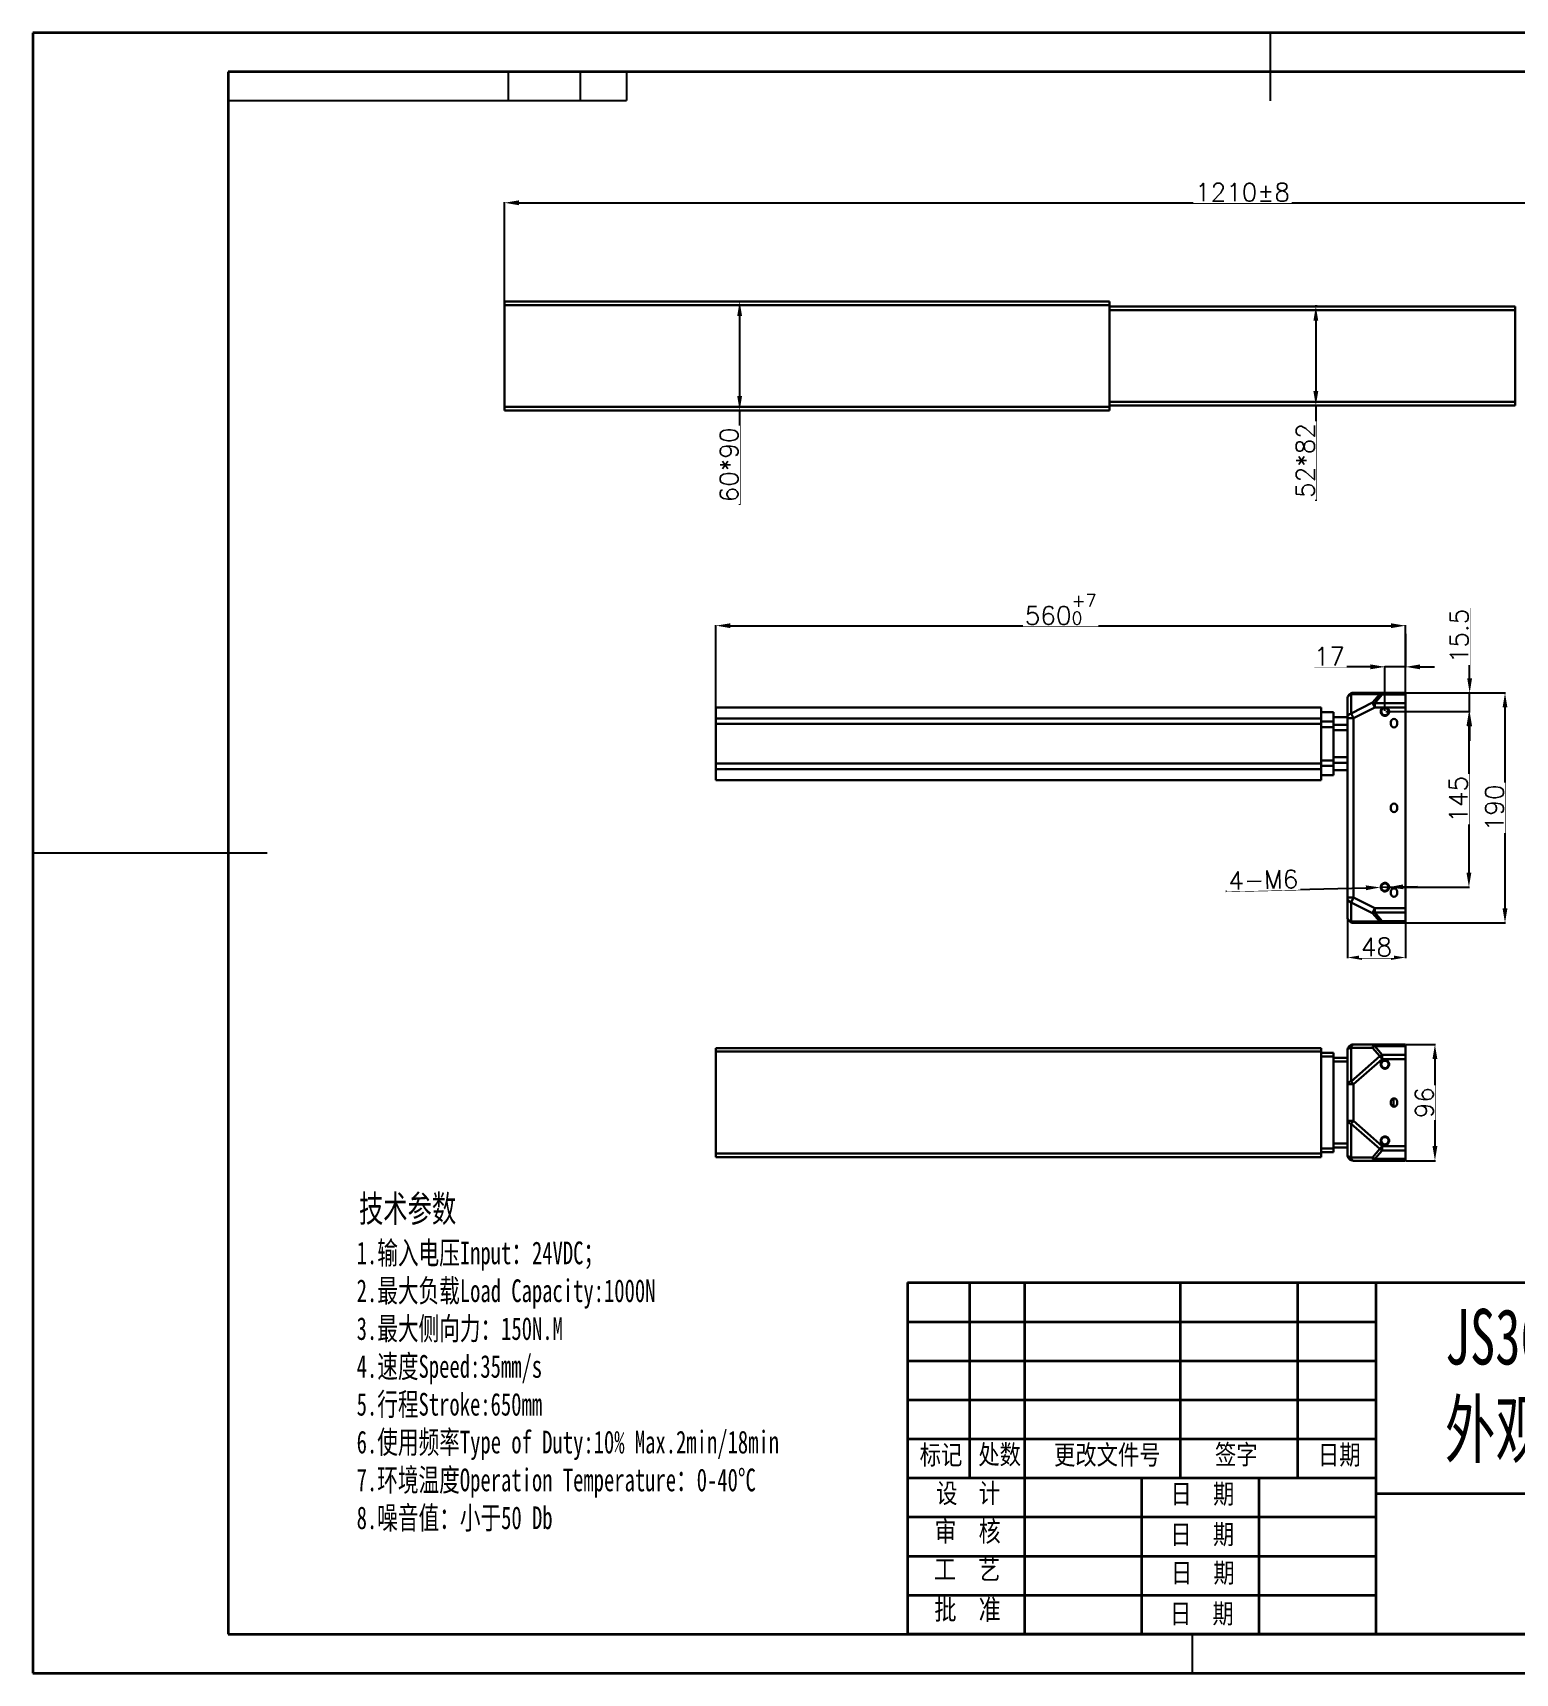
# Model space of a CAD drawing. Header units: millimetres. Extents: x 20580 to 29102, y 1988 to 5937.
# Drawn here: x 20580 to 21805, y 1988 to 3342 of the extents above; entities that cross this region are included whole.
import ezdxf

# ---------------------------------------------------------------- set-up
doc = ezdxf.new("R2010")
doc.units = ezdxf.units.MM
doc.linetypes.add('CENTER', pattern=[10.16, 6.35, -1.27, 1.27, -1.27])
doc.layers.add('1', color=1, linetype='CENTER')
for name, color, linetype, lineweight in [('CAXA0', 7, 'Continuous', 70), ('CAXA3', 7, 'Continuous', 18), ('CAXA4', 3, 'Continuous', 25), ('輪廓線', 7, 'Continuous', 20)]:
    doc.layers.add(name, color=color, linetype=linetype, lineweight=lineweight)
doc.styles.get("Standard").update_dxf_attribs({"font": 'romans.shx'})
doc.styles.add('UserTxtStyle1', font='', dxfattribs={"width": 0.8})
doc.styles.add('标准', font='', dxfattribs={"width": 0.667})
doc.styles.get('UserTxtStyle1').set_extended_font_data('SimSun')
doc.styles.get('标准').set_extended_font_data('FangSong_GB2312')
doc.dimstyles.new('ISO-25', dxfattribs={"dimtxt": 6, "dimasz": 6, "dimexe": 0.5, "dimexo": 0.625, "dimgap": 1.2, "dimtad": 1, "dimdsep": 46, "dimtxsty": 'Standard', "dimcen": 2.5, "dimclrd": 3, "dimclre": 3, "dimclrt": 3, "dimadec": 0, "dimazin": 0, "dimtfac": 1, "dimtmove": 0, "dimatfit": 3, "dimfxl": 1.25, "dimarcsym": 0})

# ---------------------------------------------------------------- blocks, each defined once
blk = doc.blocks.new('*D139')
at = {"layer": 'Defpoints', "color": 0}
for p in [(21696.9, 2781.9), (21696.9, 2636.8), (21766.3, 2636.8)]:
    blk.add_point(p, dxfattribs=at)
at = {"layer": '輪廓線', "color": 3, "lineweight": -2}
for p, q in [((21697.6, 2781.9), (21766.8, 2781.9)), ((21766.3, 2769.9), (21766.3, 2648.8)), ((21697.5, 2636.8), (21766.8, 2636.8))]:
    blk.add_line(p, q, dxfattribs=at)
at = {"layer": '輪廓線', "color": 3}
for points in [[(21764.3, 2769.9), (21768.3, 2769.9), (21766.3, 2781.9)], [(21764.3, 2648.8), (21768.3, 2648.8), (21766.3, 2636.8)]]:
    blk.add_solid(points, dxfattribs=at)
at = {"layer": '輪廓線', "color": 3, "insert": (21757.6, 2709.4), "char_height": 15, "attachment_point": 5, "rotation": 90, "bg_fill": 3, "box_fill_scale": 1.1, "bg_fill_color": 256, "bg_fill_true_color": 13158600, "bg_fill_transparency": 532}
blk.add_mtext('145', dxfattribs=at)
blk = doc.blocks.new('*D140')
at = {"layer": 'Defpoints', "color": 0}
for p in [(21713.9, 2797.3), (21713.9, 2607.3), (21796.1, 2607.3)]:
    blk.add_point(p, dxfattribs=at)
at = {"layer": '輪廓線', "color": 3, "lineweight": -2}
for p, q in [((21714.5, 2797.3), (21796.6, 2797.3)), ((21796.1, 2785.3), (21796.1, 2619.3)), ((21714.5, 2607.3), (21796.6, 2607.3))]:
    blk.add_line(p, q, dxfattribs=at)
at = {"layer": '輪廓線', "color": 3}
for points in [[(21794.1, 2785.3), (21798.1, 2785.3), (21796.1, 2797.3)], [(21794.1, 2619.3), (21798.1, 2619.3), (21796.1, 2607.3)]]:
    blk.add_solid(points, dxfattribs=at)
at = {"layer": '輪廓線', "color": 3, "insert": (21787.4, 2702.3), "char_height": 15, "attachment_point": 5, "rotation": 90, "bg_fill": 3, "box_fill_scale": 1.1, "bg_fill_color": 256, "bg_fill_true_color": 13158600, "bg_fill_transparency": 4362}
blk.add_mtext('190', dxfattribs=at)
blk = doc.blocks.new('*D141')
at = {"layer": 'Defpoints', "color": 0}
for p in [(21713.9, 2506.9), (21713.9, 2410.9), (21738.2, 2410.9)]:
    blk.add_point(p, dxfattribs=at)
at = {"layer": '輪廓線', "color": 3, "lineweight": -2}
for p, q in [((21714.5, 2506.9), (21738.7, 2506.9)), ((21738.2, 2494.9), (21738.2, 2422.9)), ((21714.5, 2410.9), (21738.7, 2410.9))]:
    blk.add_line(p, q, dxfattribs=at)
at = {"layer": '輪廓線', "color": 3}
for points in [[(21736.2, 2494.9), (21740.2, 2494.9), (21738.2, 2506.9)], [(21736.2, 2422.9), (21740.2, 2422.9), (21738.2, 2410.9)]]:
    blk.add_solid(points, dxfattribs=at)
at = {"layer": '輪廓線', "color": 3, "insert": (21729.5, 2458.9), "char_height": 15, "attachment_point": 5, "rotation": 90, "bg_fill": 3, "box_fill_scale": 1.1, "bg_fill_color": 256, "bg_fill_true_color": 13158600, "bg_fill_transparency": 747}
blk.add_mtext('96', dxfattribs=at)
blk = doc.blocks.new('*D142')
at = {"layer": 'Defpoints', "color": 0}
for p in [(21665.9, 2681.3), (21713.9, 2615.9), (21713.9, 2578.7)]:
    blk.add_point(p, dxfattribs=at)
at = {"layer": '輪廓線', "color": 3, "lineweight": -2}
for p, q in [((21665.9, 2680.7), (21665.9, 2578.2)), ((21713.9, 2615.2), (21713.9, 2578.2)), ((21677.9, 2578.7), (21701.9, 2578.7))]:
    blk.add_line(p, q, dxfattribs=at)
at = {"layer": '輪廓線', "color": 3}
for points in [[(21677.9, 2580.7), (21677.9, 2576.7), (21665.9, 2578.7)], [(21701.9, 2580.7), (21701.9, 2576.7), (21713.9, 2578.7)]]:
    blk.add_solid(points, dxfattribs=at)
at = {"layer": '輪廓線', "color": 3, "insert": (21689.9, 2587.4), "char_height": 15, "attachment_point": 5, "bg_fill": 3, "box_fill_scale": 1.1, "bg_fill_color": 256, "bg_fill_true_color": 13158600, "bg_fill_transparency": 2907}
blk.add_mtext('48', dxfattribs=at)
blk = doc.blocks.new('*D143')
at = {"layer": 'Defpoints', "color": 0}
for p in [(21696.9, 2797.3), (21766.9, 2797.3), (21696.9, 2781.8)]:
    blk.add_point(p, dxfattribs=at)
at = {"layer": '輪廓線', "color": 3, "lineweight": -2}
for p, q in [((21766.9, 2809.3), (21766.9, 2867.3)), ((21697.5, 2797.3), (21767.4, 2797.3)), ((21766.9, 2781.8), (21766.9, 2797.3)), ((21697.5, 2781.8), (21767.4, 2781.8)), ((21766.9, 2769.8), (21766.9, 2757.8))]:
    blk.add_line(p, q, dxfattribs=at)
at = {"layer": '輪廓線', "color": 3}
for points in [[(21764.9, 2809.3), (21768.9, 2809.3), (21766.9, 2797.3)], [(21764.9, 2769.8), (21768.9, 2769.8), (21766.9, 2781.8)]]:
    blk.add_solid(points, dxfattribs=at)
at = {"layer": '輪廓線', "color": 3, "insert": (21758.2, 2844.3), "char_height": 15, "attachment_point": 5, "rotation": 90, "bg_fill": 3, "box_fill_scale": 1.1, "bg_fill_color": 256, "bg_fill_true_color": 13158600, "bg_fill_transparency": 42}
blk.add_mtext('15.5', dxfattribs=at)
blk = doc.blocks.new('*D144')
at = {"layer": 'Defpoints', "color": 0}
for p in [(21713.9, 2846.9), (21713.9, 2818.8), (21696.9, 2781.9)]:
    blk.add_point(p, dxfattribs=at)
at = {"layer": '輪廓線', "color": 3, "lineweight": -2}
for p, q in [((21713.9, 2846.2), (21713.9, 2818.3)), ((21684.9, 2818.8), (21638.7, 2818.8)), ((21696.9, 2782.5), (21696.9, 2819.3)), ((21713.9, 2818.8), (21696.9, 2818.8)), ((21725.9, 2818.8), (21737.9, 2818.8))]:
    blk.add_line(p, q, dxfattribs=at)
at = {"layer": '輪廓線', "color": 3}
for points in [[(21684.9, 2820.8), (21684.9, 2816.8), (21696.9, 2818.8)], [(21725.9, 2820.8), (21725.9, 2816.8), (21713.9, 2818.8)]]:
    blk.add_solid(points, dxfattribs=at)
at = {"layer": '輪廓線', "color": 3, "insert": (21651, 2827.5), "char_height": 15, "attachment_point": 5, "bg_fill": 3, "box_fill_scale": 1.1, "bg_fill_color": 256, "bg_fill_true_color": 13158600, "bg_fill_transparency": 2532}
blk.add_mtext('17', dxfattribs=at)
blk = doc.blocks.new('*D145')
at = {"layer": 'Defpoints', "color": 0}
for p in [(21713.9, 2852.8), (21144.1, 2755.3), (21713.9, 2744.8)]:
    blk.add_point(p, dxfattribs=at)
at = {"layer": '輪廓線', "color": 3, "lineweight": -2}
for p, q in [((21144.1, 2755.9), (21144.1, 2853.3)), ((21156.1, 2852.8), (21701.9, 2852.8)), ((21713.9, 2745.4), (21713.9, 2853.3))]:
    blk.add_line(p, q, dxfattribs=at)
at = {"layer": '輪廓線', "color": 3}
for points in [[(21156.1, 2854.8), (21156.1, 2850.8), (21144.1, 2852.8)], [(21701.9, 2854.8), (21701.9, 2850.8), (21713.9, 2852.8)]]:
    blk.add_solid(points, dxfattribs=at)
at = {"layer": '輪廓線', "color": 3, "insert": (21429, 2866.3), "char_height": 15, "attachment_point": 5, "bg_fill": 3, "box_fill_scale": 1.1, "bg_fill_color": 256, "bg_fill_true_color": 13158600, "bg_fill_transparency": 4217}
blk.add_mtext('560{\\H0.7x;\\S+7^ 0;}', dxfattribs=at)
blk = doc.blocks.new('*D146')
at = {"layer": 'Defpoints', "color": 0}
for p in [(22189, 3202.1), (20969.3, 3117.6), (22189, 3113.3)]:
    blk.add_point(p, dxfattribs=at)
at = {"layer": '輪廓線', "color": 3, "lineweight": -2}
for p, q in [((20969.3, 3118.2), (20969.3, 3202.6)), ((20981.3, 3202.1), (22177, 3202.1)), ((22189, 3113.9), (22189, 3202.6))]:
    blk.add_line(p, q, dxfattribs=at)
at = {"layer": '輪廓線', "color": 3}
for points in [[(20981.3, 3204.1), (20981.3, 3200.1), (20969.3, 3202.1)], [(22177, 3204.1), (22177, 3200.1), (22189, 3202.1)]]:
    blk.add_solid(points, dxfattribs=at)
at = {"layer": '輪廓線', "color": 3, "insert": (21579.2, 3210.8), "char_height": 15, "attachment_point": 5, "bg_fill": 3, "box_fill_scale": 1.1, "bg_fill_color": 256, "bg_fill_true_color": 13158600, "bg_fill_transparency": 6147}
blk.add_mtext('1210%%P8', dxfattribs=at)
blk = doc.blocks.new('*D147')
at = {"layer": 'Defpoints', "color": 0}
for p in [(21141.2, 3120.6), (21163.7, 3120.6), (21141.2, 3030.6)]:
    blk.add_point(p, dxfattribs=at)
at = {"layer": '輪廓線', "color": 3, "lineweight": -2}
for p, q in [((21141.8, 3120.6), (21164.2, 3120.6)), ((21163.7, 3108.6), (21163.7, 3042.6)), ((21141.8, 3030.6), (21164.2, 3030.6)), ((21163.7, 3030.6), (21163.7, 2952.6))]:
    blk.add_line(p, q, dxfattribs=at)
at = {"layer": '輪廓線', "color": 3}
for points in [[(21161.7, 3108.6), (21165.7, 3108.6), (21163.7, 3120.6)], [(21161.7, 3042.6), (21165.7, 3042.6), (21163.7, 3030.6)]]:
    blk.add_solid(points, dxfattribs=at)
at = {"layer": '輪廓線', "color": 3, "insert": (21155, 2985.6), "char_height": 15, "attachment_point": 5, "rotation": 90, "bg_fill": 3, "box_fill_scale": 1.1, "bg_fill_color": 256, "bg_fill_true_color": 13158600, "bg_fill_transparency": 6087}
blk.add_mtext('60*90', dxfattribs=at)
blk = doc.blocks.new('*D148')
at = {"layer": 'Defpoints', "color": 0}
for p in [(21641.6, 3116.6), (21639.8, 3034.6), (21641.6, 3034.6)]:
    blk.add_point(p, dxfattribs=at)
at = {"layer": '輪廓線', "color": 3, "lineweight": -2}
for p, q in [((21641, 3116.6), (21639.3, 3116.6)), ((21639.8, 3104.6), (21639.8, 3046.6)), ((21641, 3034.6), (21639.3, 3034.6)), ((21639.8, 3034.6), (21639.8, 2955.9))]:
    blk.add_line(p, q, dxfattribs=at)
at = {"layer": '輪廓線', "color": 3}
for points in [[(21637.8, 3104.6), (21641.8, 3104.6), (21639.8, 3116.6)], [(21637.8, 3046.6), (21641.8, 3046.6), (21639.8, 3034.6)]]:
    blk.add_solid(points, dxfattribs=at)
at = {"layer": '輪廓線', "color": 3, "insert": (21631.1, 2989.2), "char_height": 15, "attachment_point": 5, "rotation": 90, "bg_fill": 3, "box_fill_scale": 1.1, "bg_fill_color": 256, "bg_fill_true_color": 13158600, "bg_fill_transparency": 6037}
blk.add_mtext('52*82', dxfattribs=at)
blk = doc.blocks.new('*D153')
at = {"layer": 'Defpoints', "color": 0}
for p in [(21693.1, 2636.6), (21699.9, 2636.8)]:
    blk.add_point(p, dxfattribs=at)
at = {"layer": '輪廓線', "color": 3, "lineweight": -2}
for p, q in [((21565.5, 2633.4), (21681.1, 2636.3)), ((21699.9, 2636.8), (21693.1, 2636.6)), ((21711.9, 2637.1), (21723.9, 2637.4))]:
    blk.add_line(p, q, dxfattribs=at)
at = {"layer": '輪廓線', "color": 3}
for points in [[(21681.1, 2638.3), (21681.2, 2634.3), (21693.1, 2636.6)], [(21711.9, 2639.1), (21712, 2635.1), (21699.9, 2636.8)]]:
    blk.add_solid(points, dxfattribs=at)
at = {"layer": '輪廓線', "color": 3, "insert": (21596.4, 2642.9), "char_height": 15, "attachment_point": 5, "rotation": 1.4436, "bg_fill": 3, "box_fill_scale": 1.1, "bg_fill_color": 256, "bg_fill_true_color": 13158600, "bg_fill_transparency": 5992}
blk.add_mtext('4-M6', dxfattribs=at)

msp = doc.modelspace()

# ---------------------------------------------------------------- linework, layer by layer
at = {"color": 0, "linetype": 'Continuous'}
for p, q in [((20740.948, 3310.237), (21070.261, 3310.237)), ((20740.948, 3310.237), (20740.948, 3286.586)), ((20972.511, 3310.237), (20972.511, 3286.586)), ((21032.011, 3310.237), (21032.011, 3286.586)), ((21070.261, 3310.237), (21070.261, 3286.586)), ((20740.948, 3286.586), (21070.261, 3286.586))]:
    msp.add_line(p, q, dxfattribs=at)
at = {"linetype": 'Continuous', "lineweight": 35}
msp.add_line((21302.27, 2310.182), (21302.27, 2019.843), dxfattribs=at)
at = {"layer": '1', "color": 0, "linetype": 'Continuous', "lineweight": 30}
for p, q in [((20969.279, 3120.558), (20969.279, 3117.62)), ((20969.279, 3120.558), (21469.279, 3120.558)), ((21469.279, 3117.62), (20969.279, 3117.62)), ((20969.279, 3033.496), (20969.279, 3117.62)), ((21469.279, 3120.558), (21469.279, 3117.62)), ((21469.279, 3033.496), (21469.279, 3117.62)), ((21469.284, 3116.558), (21804.529, 3116.558)), ((21804.529, 3116.558), (21804.529, 3113.494)), ((21804.529, 3113.494), (21469.284, 3113.494)), ((21804.529, 3113.494), (21804.529, 3037.623)), ((21469.284, 3037.623), (21804.529, 3037.623)), ((21804.529, 3034.558), (21804.529, 3037.623)), ((20969.279, 3030.558), (20969.279, 3033.496)), ((20969.279, 3033.496), (21469.279, 3033.496)), ((21469.279, 3030.558), (20969.279, 3030.558)), ((21469.279, 3033.496), (21469.279, 3030.558)), ((21804.529, 3034.558), (21469.284, 3034.558)), ((21665.88, 2776.402), (21665.88, 2792.323)), ((21668.889, 2780.384), (21668.889, 2796.305)), ((21692.649, 2796.305), (21668.889, 2796.305)), ((21670.88, 2797.323), (21694.64, 2797.323)), ((21686.588, 2789.234), (21692.649, 2796.305)), ((21688.579, 2788.788), (21694.64, 2795.859)), ((21694.64, 2797.323), (21694.64, 2797.306)), ((21694.64, 2797.323), (21713.88, 2797.323)), ((21694.64, 2797.306), (21694.64, 2796.942)), ((21694.64, 2796.942), (21694.64, 2795.859)), ((21694.64, 2795.859), (21713.88, 2795.859)), ((21713.88, 2797.323), (21713.88, 2795.859)), ((21713.88, 2795.859), (21713.88, 2788.788)), ((21644.13, 2785.323), (21144.13, 2785.323)), ((21144.13, 2785.323), (21144.13, 2776.247)), ((21654.38, 2781.323), (21644.128, 2781.323)), ((21644.13, 2785.323), (21644.13, 2776.247)), ((21654.38, 2773.683), (21654.38, 2781.323)), ((21668.889, 2780.384), (21686.588, 2789.234)), ((21670.88, 2776.402), (21668.889, 2780.384)), ((21688.579, 2785.252), (21670.88, 2776.402)), ((21688.579, 2785.252), (21686.588, 2789.234)), ((21688.579, 2788.788), (21688.579, 2787.165)), ((21713.88, 2788.788), (21688.579, 2788.788)), ((21688.579, 2787.165), (21688.579, 2785.252)), ((21696.178, 2785.252), (21688.579, 2785.252)), ((21696.88, 2785.331), (21696.88, 2784.823)), ((21713.88, 2785.252), (21697.582, 2785.252)), ((21713.88, 2785.252), (21713.88, 2788.788)), ((21713.88, 2619.394), (21713.88, 2785.252)), ((21144.13, 2771.692), (21144.13, 2776.247)), ((21144.13, 2776.247), (21644.13, 2776.247)), ((21144.13, 2738.955), (21144.13, 2771.692)), ((21644.13, 2771.692), (21144.13, 2771.692)), ((21644.128, 2773.683), (21654.38, 2773.683)), ((21654.38, 2769.073), (21644.128, 2769.073)), ((21644.13, 2776.247), (21644.13, 2771.692)), ((21644.13, 2738.955), (21644.13, 2771.692)), ((21665.88, 2777.323), (21654.376, 2777.323)), ((21654.376, 2771.037), (21665.88, 2771.037)), ((21665.88, 2766.371), (21654.376, 2766.371)), ((21654.38, 2773.683), (21654.38, 2769.073)), ((21654.38, 2769.073), (21654.38, 2741.573)), ((21665.88, 2628.244), (21665.88, 2776.402)), ((21667.344, 2776.402), (21665.88, 2776.402)), ((21670.88, 2776.402), (21667.344, 2776.402)), ((21670.88, 2628.244), (21670.88, 2776.402)), ((21701.88, 2771.323), (21701.88, 2773.323)), ((21706.88, 2773.323), (21706.88, 2771.323)), ((21144.13, 2734.399), (21144.13, 2738.955)), ((21144.13, 2738.955), (21644.13, 2738.955)), ((21644.128, 2741.573), (21654.38, 2741.573)), ((21654.38, 2736.963), (21644.128, 2736.963)), ((21644.13, 2738.955), (21644.13, 2734.399)), ((21654.376, 2744.275), (21665.88, 2744.275)), ((21665.88, 2739.609), (21654.376, 2739.609)), ((21654.38, 2741.573), (21654.38, 2736.963)), ((21654.38, 2729.323), (21654.38, 2736.963)), ((21144.13, 2725.323), (21144.13, 2734.399)), ((21644.13, 2734.399), (21144.13, 2734.399)), ((21144.13, 2725.323), (21644.13, 2725.323)), ((21644.128, 2729.323), (21654.38, 2729.323)), ((21644.13, 2725.323), (21644.13, 2734.399)), ((21654.376, 2733.323), (21665.88, 2733.323)), ((21701.88, 2701.323), (21701.88, 2703.323)), ((21706.88, 2703.323), (21706.88, 2701.323)), ((21696.258, 2640.268), (21696.347, 2639.775)), ((21697.501, 2633.378), (21697.413, 2633.871)), ((21701.88, 2631.323), (21701.88, 2633.323)), ((21706.88, 2633.323), (21706.88, 2631.323)), ((21665.88, 2628.244), (21667.344, 2628.244)), ((21665.88, 2612.323), (21665.88, 2628.244)), ((21667.344, 2628.244), (21670.88, 2628.244)), ((21668.889, 2624.262), (21670.88, 2628.244)), ((21668.889, 2608.341), (21668.889, 2624.262)), ((21668.889, 2624.262), (21686.588, 2615.412)), ((21670.88, 2628.244), (21688.579, 2619.394)), ((21686.588, 2615.412), (21688.579, 2619.394)), ((21686.588, 2615.412), (21692.649, 2608.341)), ((21688.579, 2619.394), (21713.88, 2619.394)), ((21688.579, 2619.394), (21688.579, 2617.481)), ((21688.579, 2617.481), (21688.579, 2615.859)), ((21688.579, 2615.859), (21713.88, 2615.859)), ((21694.64, 2608.788), (21688.579, 2615.859)), ((21713.88, 2619.394), (21713.88, 2615.859)), ((21713.88, 2615.859), (21713.88, 2608.788)), ((21692.649, 2608.341), (21668.889, 2608.341)), ((21670.88, 2607.323), (21694.64, 2607.323)), ((21713.88, 2608.788), (21694.64, 2608.788)), ((21694.64, 2608.788), (21694.64, 2607.704)), ((21694.64, 2607.704), (21694.64, 2607.34)), ((21694.64, 2607.34), (21694.64, 2607.323)), ((21694.64, 2607.323), (21713.88, 2607.323)), ((21713.88, 2608.788), (21713.88, 2607.323)), ((21670.88, 2506.89), (21688.579, 2506.89)), ((21688.579, 2506.89), (21696.178, 2506.89)), ((21688.579, 2506.89), (21688.579, 2506.509)), ((21697.582, 2506.89), (21713.88, 2506.89)), ((21713.88, 2506.89), (21713.88, 2505.426)), ((21144.13, 2500.952), (21144.13, 2503.89)), ((21144.13, 2503.89), (21644.13, 2503.89)), ((21144.13, 2416.828), (21144.13, 2500.952)), ((21644.13, 2500.952), (21144.13, 2500.952)), ((21644.128, 2499.89), (21654.38, 2499.89)), ((21654.38, 2496.826), (21644.128, 2496.826)), ((21644.13, 2503.89), (21644.13, 2500.952)), ((21644.13, 2416.828), (21644.13, 2500.952)), ((21654.376, 2495.89), (21665.88, 2495.89)), ((21654.38, 2499.89), (21654.38, 2496.826)), ((21654.38, 2496.826), (21654.38, 2420.955)), ((21665.88, 2474.029), (21665.88, 2501.89)), ((21667.344, 2505.426), (21668.658, 2504.112)), ((21668.889, 2476.304), (21668.889, 2504.166)), ((21686.588, 2504.166), (21668.889, 2504.166)), ((21668.889, 2476.304), (21692.649, 2497.095)), ((21694.64, 2494.819), (21670.88, 2474.029)), ((21692.649, 2497.095), (21686.588, 2504.166)), ((21688.579, 2506.509), (21688.579, 2505.426)), ((21694.64, 2498.355), (21688.579, 2505.426)), ((21688.579, 2505.426), (21713.88, 2505.426)), ((21694.64, 2494.819), (21692.649, 2497.095)), ((21713.88, 2498.355), (21694.64, 2498.355)), ((21694.64, 2498.355), (21694.64, 2496.732)), ((21694.64, 2496.732), (21694.64, 2494.819)), ((21713.88, 2494.819), (21694.64, 2494.819)), ((21713.88, 2505.426), (21713.88, 2498.355)), ((21713.88, 2498.355), (21713.88, 2494.819)), ((21713.88, 2422.961), (21713.88, 2494.819)), ((21665.88, 2492.688), (21654.376, 2492.688)), ((21693.927, 2489.857), (21693.435, 2489.768)), ((21699.832, 2490.923), (21700.324, 2491.012)), ((21665.88, 2443.752), (21665.88, 2474.029)), ((21665.88, 2474.029), (21665.902, 2474.029)), ((21665.902, 2474.029), (21667.344, 2474.029)), ((21670.88, 2474.029), (21667.344, 2474.029)), ((21670.88, 2474.029), (21668.889, 2476.304)), ((21670.88, 2443.752), (21670.88, 2474.029)), ((21701.88, 2457.89), (21701.88, 2459.89)), ((21703.88, 2455.441), (21703.88, 2462.339)), ((21706.88, 2459.89), (21706.88, 2457.89)), ((21665.88, 2415.89), (21665.88, 2443.752)), ((21665.88, 2443.752), (21665.901, 2443.752)), ((21665.901, 2443.752), (21667.344, 2443.752)), ((21667.344, 2443.752), (21670.88, 2443.752)), ((21668.889, 2441.476), (21670.88, 2443.752)), ((21668.889, 2413.615), (21668.889, 2441.476)), ((21692.649, 2420.686), (21668.889, 2441.476)), ((21670.88, 2443.752), (21694.64, 2422.961)), ((21693.435, 2426.769), (21693.927, 2426.857)), ((21700.325, 2428.012), (21699.832, 2427.923)), ((21144.13, 2413.89), (21144.13, 2416.828)), ((21144.13, 2416.828), (21644.13, 2416.828)), ((21644.13, 2413.89), (21144.13, 2413.89)), ((21644.128, 2420.955), (21654.38, 2420.955)), ((21654.38, 2417.89), (21644.128, 2417.89)), ((21644.13, 2413.89), (21644.13, 2416.828)), ((21654.376, 2425.092), (21665.88, 2425.092)), ((21665.88, 2421.89), (21654.376, 2421.89)), ((21654.38, 2420.955), (21654.38, 2417.89)), ((21668.889, 2413.615), (21686.588, 2413.615)), ((21686.588, 2413.615), (21692.649, 2420.686)), ((21688.579, 2412.355), (21694.64, 2419.426)), ((21688.579, 2412.355), (21688.579, 2411.271)), ((21713.88, 2412.355), (21688.579, 2412.355)), ((21692.649, 2420.686), (21694.64, 2422.961)), ((21694.64, 2422.961), (21694.64, 2421.048)), ((21694.64, 2422.961), (21713.88, 2422.961)), ((21694.64, 2421.048), (21694.64, 2419.426)), ((21694.64, 2419.426), (21713.88, 2419.426)), ((21713.88, 2422.961), (21713.88, 2419.426)), ((21713.88, 2419.426), (21713.88, 2412.355)), ((21713.88, 2410.89), (21713.88, 2412.355)), ((21688.579, 2410.89), (21670.88, 2410.89)), ((21688.579, 2410.89), (21688.579, 2411.271)), ((21696.178, 2410.89), (21688.579, 2410.89)), ((21713.88, 2410.89), (21697.582, 2410.89))]:
    msp.add_line(p, q, dxfattribs=at)
at = {"layer": '1', "color": 0, "linetype": 'Continuous', "lineweight": 30, "extrusion": (0, 0, -1)}
for centre, radius, start, end in [((-21670.88, 2792.323), 5, 0, 45), ((-21670.88, 2792.323), 5, 45, 90), ((-21696.88, 2781.823), 3, 73.015315, 78.434999), ((-21696.88, 2781.823), 3, 78.434146, 90), ((-21696.88, 2781.823), 3, 253.589056, 270.900002), ((-21696.88, 2781.823), 3, 90, 101.565854), ((-21696.88, 2781.823), 3, 101.565, 109.507494), ((-21704.38, 2773.323), 2.5, 0, 180), ((-21704.38, 2771.323), 2.5, 180, 0), ((-21704.38, 2703.323), 2.5, 0, 180), ((-21704.38, 2701.323), 2.5, 180, 0), ((-21696.88, 2636.823), 3, 0, 79.771283), ((-21696.88, 2636.823), 3, 259.771283, 0), ((-21696.88, 2636.823), 3, 79.771283, 180), ((-21696.88, 2636.823), 3, 180, 259.771283), ((-21704.38, 2633.323), 2.5, 0, 180), ((-21704.38, 2631.323), 2.5, 180, 0), ((-21670.88, 2612.323), 5, 315, 360), ((-21670.88, 2612.323), 5, 270, 315), ((-21670.88, 2501.89), 5, 45, 90), ((-21670.88, 2501.89), 5, 360, 45), ((-21696.88, 2490.39), 3, 0, 169.771283), ((-21696.88, 2490.39), 3, 349.771283, 0), ((-21696.88, 2490.39), 3, 180, 349.771283), ((-21696.88, 2490.39), 3, 169.771283, 180), ((-21704.38, 2459.89), 2.5, 0, 180), ((-21704.38, 2457.89), 2.5, 180, 0), ((-21696.88, 2427.39), 3, 0, 169.771283), ((-21696.88, 2427.39), 3, 349.771283, 0), ((-21696.88, 2427.39), 3, 180, 349.771283), ((-21696.88, 2427.39), 3, 169.771283, 180), ((-21670.88, 2415.89), 5, 315, 0), ((-21670.88, 2415.89), 5, 270, 315)]:
    msp.add_arc(centre, radius, start, end, dxfattribs=at)
at = {"layer": '1', "color": 0, "linetype": 'Continuous', "lineweight": 30}
for centre, major_axis, ratio, start_param, end_param in [((21670.88, 2792.323), (5, 0), 0.86824314, 1.98036759, 3.14159265), ((21670.88, 2792.323), (0, -5), 0.65850461, 3.14159265, 3.79101679), ((21694.64, 2792.323), (0, -5), 0.65850461, 3.20930521, 3.79101679), ((21694.64, 2792.323), (3.796, -3.254), 0.6047079, 2.04899312, 2.53336033), ((21694.64, 2792.323), (0, -5), 0.65850461, 3.14159265, 3.20930513), ((21670.88, 2776.402), (-5, 0), 0.86824314, 5.12196024, 6.28318531), ((21688.579, 2785.252), (-3.796, 3.254), 0.6047079, 5.19058578, 5.67495298), ((21670.88, 2628.244), (5, 0), 0.86824314, 3.14159265, 4.30281772), ((21688.579, 2619.394), (3.796, 3.254), 0.6047079, 3.74982498, 4.23419218), ((21670.88, 2612.323), (-5, 0), 0.86824314, 0, 1.16122506), ((21670.88, 2612.323), (0, -5), 0.65850461, 5.63376117, 6.28318531), ((21694.64, 2612.323), (-3.796, -3.254), 0.6047079, 0.60823232, 1.09259953), ((21694.64, 2612.323), (0, -5), 0.65850461, 5.63376117, 6.21588883), ((21694.64, 2612.323), (0, -5), 0.65850461, 6.2158886, 6.28318531), ((21670.88, 2501.89), (0, -5), 0.4472136, 3.14159265, 4.23989986), ((21688.579, 2501.89), (0, -5), 0.4472136, 3.14159265, 4.23989986), ((21670.88, 2501.89), (5, 0), 0.49613894, 2.03135032, 3.14159265), ((21670.88, 2501.89), (5, 0), 0.49613894, 1.98036759, 2.03135032), ((21688.579, 2501.89), (3.796, 3.254), 0.6047079, 1.09259953, 1.57696674), ((21694.64, 2494.819), (-3.796, -3.254), 0.6047079, 4.23419218, 4.71855939), ((21670.88, 2474.029), (-5, 0), 0.49613894, 6.19738153, 6.28318531), ((21670.88, 2474.029), (-5, 0), 0.49613894, 5.12196024, 6.19738163), ((21670.88, 2443.752), (5, 0), 0.49613894, 3.14159265, 3.22752321), ((21670.88, 2443.752), (5, 0), 0.49613894, 3.2275235, 4.30281772), ((21670.88, 2415.89), (-5, 0), 0.49613894, 0, 1.16122506), ((21670.88, 2415.89), (0, -5), 0.4472136, 5.1848781, 6.28318531), ((21688.579, 2415.89), (0, -5), 0.4472136, 5.1848781, 6.28318531), ((21688.579, 2415.89), (-3.796, 3.254), 0.6047079, 1.56462592, 2.04899312), ((21694.64, 2422.961), (3.796, -3.254), 0.6047079, 4.70621857, 5.19058578)]:
    msp.add_ellipse(centre, major_axis=major_axis, ratio=ratio, start_param=start_param, end_param=end_param, dxfattribs=at)
for points, degree in [([(21694.64, 2797.305), (21694.544, 2797.316), (21694.417, 2797.311)], 2), ([(21697.413, 2778.871), (21697.237, 2778.839), (21697.058, 2778.823), (21696.88, 2778.823)], 3), ([(21696.258, 2640.268), (21696.462, 2640.305), (21696.669, 2640.323), (21696.88, 2640.323)], 3), ([(21697.501, 2633.378), (21697.298, 2633.342), (21697.091, 2633.323), (21696.88, 2633.323)], 3), ([(21694.418, 2607.336), (21694.544, 2607.33), (21694.64, 2607.341)], 2), ([(21693.435, 2489.768), (21693.398, 2489.972), (21693.38, 2490.179), (21693.38, 2490.39)], 3), ([(21700.324, 2491.012), (21700.361, 2490.808), (21700.38, 2490.601), (21700.38, 2490.39)], 3), ([(21665.905, 2474.242), (21665.902, 2474.029)], 1), ([(21665.902, 2443.752), (21665.905, 2443.538)], 1), ([(21693.435, 2426.769), (21693.398, 2426.972), (21693.38, 2427.179), (21693.38, 2427.39)], 3), ([(21700.325, 2428.012), (21700.361, 2427.808), (21700.38, 2427.601), (21700.38, 2427.39)], 3), ([(21697.501, 2410.89), (21697.296, 2410.89), (21697.086, 2410.89), (21696.874, 2410.89)], 3)]:
    msp.add_open_spline(points, degree=degree, dxfattribs=at)
for points, degree, knots in [([(21697.501, 2778.378), (21697.286, 2778.339), (21697.066, 2778.321), (21696.623, 2778.325), (21696.296, 2778.359), (21695.923, 2778.453), (21695.766, 2778.505), (21695.661, 2778.542), (21695.605, 2778.563), (21695.331, 2778.675), (21695.124, 2778.786), (21694.734, 2779.047), (21694.55, 2779.201), (21694.218, 2779.538), (21693.998, 2779.812), (21693.82, 2780.119), (21693.712, 2780.33), (21693.668, 2780.428), (21693.546, 2780.734), (21693.484, 2780.944), (21693.402, 2781.376), (21693.38, 2781.599), (21693.379, 2782.037), (21693.404, 2782.31), (21693.462, 2782.58), (21693.481, 2782.661), (21693.488, 2782.687), (21693.503, 2782.744), (21693.543, 2782.887), (21693.668, 2783.249), (21693.832, 2783.561), (21694.094, 2783.955), (21694.246, 2784.14), (21694.578, 2784.471), (21694.761, 2784.619), (21695.059, 2784.815), (21695.153, 2784.87), (21695.347, 2784.972), (21695.645, 2785.111), (21695.96, 2785.207), (21696.178, 2785.252)], 3, [0, 0, 0, 0, 0.0625, 0.0625, 0.125, 0.15625, 0.171875, 0.171875, 0.1875, 0.1875, 0.25, 0.25, 0.3125, 0.3125, 0.375, 0.40625, 0.40625, 0.4375, 0.4375, 0.5, 0.5, 0.5625, 0.5625, 0.625, 0.640625, 0.640625, 0.6484375, 0.6484375, 0.65625, 0.6875, 0.75, 0.75, 0.8125, 0.8125, 0.875, 0.875, 0.90625, 0.90625, 0.9375, 1, 1, 1, 1]), ([(21693.88, 2781.823), (21693.88, 2782.708), (21694.299, 2783.502), (21695.293, 2784.461), (21695.836, 2784.672), (21696.278, 2784.762)], 3, [0, 0, 0, 0, 0.5, 0.5, 1, 1, 1, 1]), ([(21696.88, 2778.823), (21696.332, 2778.823), (21695.625, 2778.98), (21694.361, 2780.002), (21693.88, 2780.91), (21693.88, 2781.823)], 3, [0, 0, 0, 0, 0.5, 0.5, 1, 1, 1, 1]), ([(21696.178, 2785.252), (21696.293, 2785.275), (21696.525, 2785.321), (21696.761, 2785.328), (21696.88, 2785.331)], 3, [0, 0, 0, 0, 0.49780298, 1, 1, 1, 1]), ([(21696.88, 2785.331), (21696.998, 2785.328), (21697.234, 2785.321), (21697.466, 2785.275), (21697.582, 2785.252)], 3, [0, 0, 0, 0, 0.50219704, 1, 1, 1, 1]), ([(21699.88, 2781.823), (21699.88, 2780.991), (21699.497, 2780.193), (21698.486, 2779.191), (21697.899, 2778.959), (21697.413, 2778.871)], 3, [0, 0, 0, 0, 0.5, 0.5, 1, 1, 1, 1]), ([(21697.481, 2784.762), (21697.959, 2784.664), (21698.53, 2784.424), (21699.51, 2783.427), (21699.88, 2782.643), (21699.88, 2781.823)], 3, [0, 0, 0, 0, 0.5, 0.5, 1, 1, 1, 1]), ([(21697.582, 2785.252), (21698.176, 2785.13), (21698.687, 2784.822), (21699.208, 2784.509), (21699.79, 2783.791), (21699.941, 2783.518), (21700.088, 2783.252), (21700.188, 2782.962), (21700.286, 2782.676), (21700.383, 2782.081), (21700.38, 2781.784), (21700.373, 2781.185), (21700.169, 2780.625), (21699.963, 2780.057), (21699.575, 2779.59), (21699.383, 2779.358), (21699.139, 2779.155), (21698.902, 2778.958), (21698.629, 2778.8), (21698.36, 2778.645), (21697.787, 2778.43), (21697.501, 2778.378)], 2, [0, 0, 0, 0.125, 0.125, 0.25, 0.3125, 0.3125, 0.375, 0.375, 0.4375, 0.5, 0.5, 0.625, 0.625, 0.75, 0.75, 0.8125, 0.8125, 0.875, 0.875, 0.9375, 1, 1, 1]), ([(21696.88, 2633.323), (21696.461, 2633.323), (21696.056, 2633.396), (21695.567, 2633.577), (21695.46, 2633.622), (21695.258, 2633.719), (21694.963, 2633.878), (21694.695, 2634.079), (21694.362, 2634.382), (21694.208, 2634.55), (21693.941, 2634.908), (21693.825, 2635.098), (21693.679, 2635.402), (21693.634, 2635.509), (21693.562, 2635.704), (21693.466, 2636), (21693.412, 2636.304), (21693.375, 2636.716), (21693.375, 2636.927), (21693.411, 2637.338), (21693.465, 2637.642), (21693.56, 2637.938), (21693.633, 2638.134), (21693.678, 2638.241), (21693.823, 2638.544), (21693.939, 2638.735), (21694.205, 2639.092), (21694.359, 2639.261), (21694.692, 2639.565), (21694.96, 2639.765), (21695.254, 2639.925), (21695.457, 2640.023), (21695.564, 2640.068), (21695.857, 2640.177), (21696.056, 2640.232), (21696.258, 2640.268)], 3, [0, 0, 0, 0, 0.125, 0.125, 0.15625, 0.15625, 0.1875, 0.25, 0.25, 0.3125, 0.3125, 0.375, 0.375, 0.40625, 0.40625, 0.4375, 0.5, 0.5, 0.5625, 0.5625, 0.625, 0.65625, 0.65625, 0.6875, 0.6875, 0.75, 0.75, 0.8125, 0.8125, 0.875, 0.90625, 0.90625, 0.9375, 0.9375, 1, 1, 1, 1]), ([(21696.88, 2640.323), (21697.299, 2640.323), (21697.704, 2640.25), (21698.192, 2640.069), (21698.299, 2640.024), (21698.502, 2639.927), (21698.796, 2639.768), (21699.064, 2639.568), (21699.398, 2639.264), (21699.551, 2639.096), (21699.819, 2638.739), (21699.934, 2638.548), (21700.08, 2638.244), (21700.125, 2638.137), (21700.198, 2637.942), (21700.293, 2637.646), (21700.348, 2637.342), (21700.384, 2636.931), (21700.384, 2636.719), (21700.348, 2636.308), (21700.294, 2636.004), (21700.199, 2635.708), (21700.127, 2635.512), (21700.082, 2635.406), (21699.936, 2635.102), (21699.821, 2634.911), (21699.554, 2634.554), (21699.401, 2634.385), (21699.068, 2634.081), (21698.8, 2633.881), (21698.505, 2633.721), (21698.303, 2633.623), (21698.196, 2633.578), (21697.903, 2633.469), (21697.704, 2633.415), (21697.501, 2633.378)], 3, [0, 0, 0, 0, 0.125, 0.125, 0.15625, 0.15625, 0.1875, 0.25, 0.25, 0.3125, 0.3125, 0.375, 0.375, 0.40625, 0.40625, 0.4375, 0.5, 0.5, 0.5625, 0.5625, 0.625, 0.65625, 0.65625, 0.6875, 0.6875, 0.75, 0.75, 0.8125, 0.8125, 0.875, 0.90625, 0.90625, 0.9375, 0.9375, 1, 1, 1, 1]), ([(21696.88, 2506.889), (21696.761, 2506.89), (21696.525, 2506.89), (21696.293, 2506.89), (21696.178, 2506.89)], 3, [0, 0, 0, 0, 0.50219704, 1, 1, 1, 1]), ([(21696.438, 2506.89), (21696.583, 2506.89), (21696.731, 2506.89), (21697.003, 2506.89), (21697.124, 2506.89), (21697.245, 2506.89)], 3, [0, 0, 0, 0, 0.54803965, 0.54803965, 1, 1, 1, 1]), ([(21697.582, 2506.89), (21697.466, 2506.89), (21697.234, 2506.89), (21696.998, 2506.89), (21696.88, 2506.889)], 3, [0, 0, 0, 0, 0.49780298, 1, 1, 1, 1]), ([(21693.38, 2490.39), (21693.38, 2490.809), (21693.452, 2491.214), (21693.634, 2491.703), (21693.678, 2491.809), (21693.776, 2492.012), (21693.935, 2492.306), (21694.135, 2492.574), (21694.439, 2492.908), (21694.607, 2493.062), (21694.964, 2493.329), (21695.155, 2493.444), (21695.458, 2493.591), (21695.566, 2493.636), (21695.761, 2493.708), (21696.057, 2493.803), (21696.36, 2493.858), (21696.772, 2493.895), (21696.983, 2493.895), (21697.395, 2493.859), (21697.699, 2493.804), (21697.995, 2493.709), (21698.191, 2493.637), (21698.297, 2493.592), (21698.601, 2493.447), (21698.792, 2493.331), (21699.149, 2493.064), (21699.318, 2492.911), (21699.622, 2492.578), (21699.822, 2492.31), (21699.982, 2492.016), (21700.079, 2491.813), (21700.125, 2491.706), (21700.234, 2491.413), (21700.288, 2491.214), (21700.324, 2491.012)], 3, [0, 0, 0, 0, 0.125, 0.125, 0.15625, 0.15625, 0.1875, 0.25, 0.25, 0.3125, 0.3125, 0.375, 0.375, 0.40625, 0.40625, 0.4375, 0.5, 0.5, 0.5625, 0.5625, 0.625, 0.65625, 0.65625, 0.6875, 0.6875, 0.75, 0.75, 0.8125, 0.8125, 0.875, 0.90625, 0.90625, 0.9375, 0.9375, 1, 1, 1, 1]), ([(21700.38, 2490.39), (21700.38, 2489.971), (21700.307, 2489.566), (21700.126, 2489.078), (21700.081, 2488.971), (21699.984, 2488.768), (21699.825, 2488.474), (21699.624, 2488.206), (21699.321, 2487.872), (21699.152, 2487.718), (21698.795, 2487.451), (21698.605, 2487.336), (21698.301, 2487.19), (21698.194, 2487.145), (21697.999, 2487.072), (21697.703, 2486.977), (21697.399, 2486.922), (21696.987, 2486.886), (21696.776, 2486.885), (21696.364, 2486.921), (21696.061, 2486.976), (21695.765, 2487.071), (21695.569, 2487.143), (21695.462, 2487.188), (21695.159, 2487.334), (21694.968, 2487.449), (21694.61, 2487.716), (21694.442, 2487.869), (21694.138, 2488.202), (21693.937, 2488.47), (21693.778, 2488.765), (21693.68, 2488.967), (21693.635, 2489.074), (21693.526, 2489.367), (21693.471, 2489.566), (21693.435, 2489.768)], 3, [0, 0, 0, 0, 0.125, 0.125, 0.15625, 0.15625, 0.1875, 0.25, 0.25, 0.3125, 0.3125, 0.375, 0.375, 0.40625, 0.40625, 0.4375, 0.5, 0.5, 0.5625, 0.5625, 0.625, 0.65625, 0.65625, 0.6875, 0.6875, 0.75, 0.75, 0.8125, 0.8125, 0.875, 0.90625, 0.90625, 0.9375, 0.9375, 1, 1, 1, 1]), ([(21693.38, 2427.39), (21693.38, 2427.809), (21693.452, 2428.214), (21693.634, 2428.703), (21693.678, 2428.809), (21693.776, 2429.012), (21693.935, 2429.306), (21694.135, 2429.574), (21694.439, 2429.908), (21694.607, 2430.062), (21694.964, 2430.329), (21695.155, 2430.444), (21695.458, 2430.591), (21695.566, 2430.636), (21695.761, 2430.708), (21696.057, 2430.803), (21696.36, 2430.858), (21696.772, 2430.895), (21696.983, 2430.895), (21697.395, 2430.859), (21697.699, 2430.804), (21697.995, 2430.709), (21698.191, 2430.637), (21698.297, 2430.592), (21698.601, 2430.447), (21698.792, 2430.331), (21699.149, 2430.064), (21699.318, 2429.911), (21699.622, 2429.578), (21699.822, 2429.31), (21699.982, 2429.016), (21700.079, 2428.813), (21700.125, 2428.706), (21700.234, 2428.413), (21700.288, 2428.214), (21700.325, 2428.012)], 3, [0, 0, 0, 0, 0.125, 0.125, 0.15625, 0.15625, 0.1875, 0.25, 0.25, 0.3125, 0.3125, 0.375, 0.375, 0.40625, 0.40625, 0.4375, 0.5, 0.5, 0.5625, 0.5625, 0.625, 0.65625, 0.65625, 0.6875, 0.6875, 0.75, 0.75, 0.8125, 0.8125, 0.875, 0.90625, 0.90625, 0.9375, 0.9375, 1, 1, 1, 1]), ([(21700.38, 2427.39), (21700.38, 2426.971), (21700.307, 2426.566), (21700.126, 2426.078), (21700.081, 2425.971), (21699.984, 2425.768), (21699.825, 2425.474), (21699.624, 2425.206), (21699.321, 2424.872), (21699.152, 2424.718), (21698.795, 2424.451), (21698.605, 2424.336), (21698.301, 2424.19), (21698.194, 2424.145), (21697.999, 2424.072), (21697.703, 2423.977), (21697.399, 2423.922), (21696.987, 2423.886), (21696.776, 2423.885), (21696.364, 2423.921), (21696.061, 2423.976), (21695.765, 2424.071), (21695.569, 2424.143), (21695.462, 2424.188), (21695.159, 2424.334), (21694.968, 2424.449), (21694.61, 2424.716), (21694.442, 2424.869), (21694.138, 2425.202), (21693.937, 2425.47), (21693.778, 2425.765), (21693.68, 2425.967), (21693.635, 2426.074), (21693.526, 2426.367), (21693.471, 2426.566), (21693.435, 2426.769)], 3, [0, 0, 0, 0, 0.125, 0.125, 0.15625, 0.15625, 0.1875, 0.25, 0.25, 0.3125, 0.3125, 0.375, 0.375, 0.40625, 0.40625, 0.4375, 0.5, 0.5, 0.5625, 0.5625, 0.625, 0.65625, 0.65625, 0.6875, 0.6875, 0.75, 0.75, 0.8125, 0.8125, 0.875, 0.90625, 0.90625, 0.9375, 0.9375, 1, 1, 1, 1]), ([(21696.178, 2410.89), (21696.293, 2410.89), (21696.525, 2410.89), (21696.761, 2410.891), (21696.88, 2410.891)], 3, [0, 0, 0, 0, 0.49780298, 1, 1, 1, 1]), ([(21696.88, 2410.891), (21696.998, 2410.891), (21697.234, 2410.89), (21697.466, 2410.89), (21697.582, 2410.89)], 3, [0, 0, 0, 0, 0.50219704, 1, 1, 1, 1])]:
    msp.add_open_spline(points, degree=degree, knots=knots, dxfattribs=at)
for points, weights in [([(21696.278, 2784.762), (21696.278, 2784.762), (21696.237, 2784.965), (21696.178, 2785.252)], [0.996100515207, 0.80237320535, 0.803660163838, 0.998043214129]), ([(21697.582, 2785.252), (21697.523, 2784.965), (21697.481, 2784.762), (21697.481, 2784.762)], [0.998043213609, 0.803660163466, 0.80237320499, 0.996100514718])]:
    msp.add_rational_spline(points, weights, degree=3, dxfattribs=at)
msp.add_rational_spline([(21697.413, 2778.871), (21697.413, 2778.871), (21697.449, 2778.667), (21697.501, 2778.379), (21697.501, 2778.379), (21697.501, 2778.378)], [0.995863744177, 0.802374284088, 0.8037393838, 0.998103402618, 0.998161742597, 0.998218288015], degree=3, knots=[0, 0, 0, 0, 0.99969032, 0.99969032, 1, 1, 1, 1], dxfattribs=at)
at = {"layer": 'CAXA0', "linetype": 'Continuous', "lineweight": 35}
for p, q in [((20740.948, 3310.237), (20740.948, 2019.843)), ((22463.624, 3310.237), (20740.948, 3310.237)), ((21302.27, 2310.182), (22463.624, 2310.182)), ((21353.886, 2148.882), (21353.886, 2310.182)), ((21399.049, 2310.182), (21399.049, 2019.843)), ((21528.089, 2148.882), (21528.089, 2310.182)), ((21624.868, 2148.882), (21624.868, 2310.182)), ((21689.388, 2310.182), (21689.388, 2019.843)), ((21302.27, 2181.142), (21689.388, 2181.142)), ((21302.27, 2148.882), (21689.388, 2148.882)), ((21495.829, 2148.882), (21495.829, 2019.843)), ((21592.608, 2148.882), (21592.608, 2019.843)), ((21689.388, 2135.979), (22042.429, 2135.979)), ((21495.829, 2052.103), (21689.388, 2052.103)), ((20740.948, 2019.843), (22463.624, 2019.843)), ((22463.624, 2019.843), (21302.27, 2019.843))]:
    msp.add_line(p, q, dxfattribs=at)
at = {"layer": 'CAXA3', "linetype": 'Continuous', "lineweight": 35}
for p, q in [((20579.649, 3342.497), (20579.649, 1987.583)), ((22495.884, 3342.497), (20579.649, 3342.497)), ((21302.27, 2277.922), (21689.388, 2277.922)), ((21302.27, 2245.662), (21689.388, 2245.662)), ((21302.27, 2213.402), (21689.388, 2213.402)), ((21302.27, 2116.623), (21689.388, 2116.623)), ((21302.27, 2084.363), (21689.388, 2084.363)), ((21302.27, 2052.103), (21495.829, 2052.103)), ((20579.649, 1987.583), (22495.884, 1987.583))]:
    msp.add_line(p, q, dxfattribs=at)
at = {"layer": 'CAXA3', "linetype": 'Continuous', "lineweight": 25}
for p, q in [((21602.286, 3286.384), (21602.286, 3342.497)), ((20579.649, 2665.04), (20773.208, 2665.04)), ((21537.767, 1987.583), (21537.767, 2019.843))]:
    msp.add_line(p, q, dxfattribs=at)

# ---------------------------------------------------------------- texts
at = {"linetype": 'Continuous', "lineweight": 35, "attachment_point": 1, "style": 'UserTxtStyle1'}
for s, insert, char_height in [('标记', (21312.532, 2176.045), 16.1299), ('处数', (21360.922, 2176.306), 16.1299), ('更改文件号', (21423.495, 2176.045), 16.1299), ('签字', (21556.441, 2176.306), 16.1299), ('日期', (21641.582, 2176.045), 16.1299), ('设  计', (21326.131, 2144.308), 16.1299), ('日  期', (21519.69, 2143.785), 16.1299), ('审  核', (21324.601, 2113.086), 16.7751), ('日  期', (21519.603, 2110.346), 16.1299), ('工  艺', (21324.188, 2081.861), 16.7751), ('日  期', (21519.974, 2078.551), 16.1299), ('批  准', (21324.598, 2048.542), 16.7751), ('日  期', (21519.168, 2044.847), 16.1299)]:
    msp.add_mtext(s, dxfattribs=dict(at, insert=insert, char_height=char_height))
at = {"layer": 'CAXA4', "color": 0, "linetype": 'Continuous', "lineweight": 25, "attachment_point": 1, "style": '标准'}
for s, insert, char_height in [('{\\fSimSun|b0|i0|c134|p2;技术参数}', (20849.169, 2382.336), 22.0575), ('{\\fSimSun|b0|i0|c0|p2;1.\\fSimSun|b0|i0|c134|p2;输入电压Input：24VDC；\\P2.最大负载Load Capacity:1000N\\P3.最大侧向力：150N.M\\P4.速度Speed:35mm/s\\P5.行程Stroke:650mm\\P6.使用频率Type of Duty:10% Max.2min/18min\\P7.环境温度Operation Temperature：0-40%%DC\\P8.噪音值：小于50 Db}', (20847.254, 2344.129), 18.75)]:
    msp.add_mtext(s, dxfattribs=dict(at, insert=insert, char_height=char_height))
at = {"layer": 'CAXA4', "linetype": 'Continuous', "lineweight": 25, "insert": (21746.4, 2288.471), "char_height": 45.9, "attachment_point": 1, "style": '标准'}
msp.add_mtext('{\\fSimSun|b0|i0|c134|p2;\\C0;JS36DT2-3-S\\P外观尺寸图}', dxfattribs=at)

# ---------------------------------------------------------------- next in the draw order: dimensions: what is measured, and where the dimension line sits
at = {"layer": '輪廓線', "color": 0}
dim = msp.add_linear_dim(base=(22189.029, 3202.058), p1=(20969.279, 3117.62), p2=(22189.029, 3113.255), text='1210%%P8', dimstyle='ISO-25', override={"dimtxt": 15, "dimasz": 12, "dimfxl": 2, "dimtfill": 1, "dimtfillclr": 256, "dimarcsym": 1}, dxfattribs=at)
dim.commit()
dim.dimension.update_dxf_attribs({"geometry": '*D146', "text_midpoint": (21579.154, 3210.758)})
dim = msp.add_linear_dim(base=(21766.307, 2636.823), p1=(21696.936, 2781.895), p2=(21696.88, 2636.823), angle=90, text='145', dimstyle='ISO-25', override={"dimtxt": 15, "dimasz": 12, "dimfxl": 2, "dimtfill": 1, "dimtfillclr": 256, "dimarcsym": 1}, dxfattribs=at)
dim.commit()
dim.dimension.update_dxf_attribs({"geometry": '*D139', "text_midpoint": (21757.607, 2709.359)})
dim = msp.add_linear_dim(base=(21738.16, 2410.89), p1=(21713.88, 2506.89), p2=(21713.88, 2410.89), angle=90, dimstyle='ISO-25', override={"dimtxt": 15, "dimasz": 12, "dimfxl": 2, "dimtfill": 1, "dimtfillclr": 256, "dimarcsym": 1}, dxfattribs=at)
dim.commit()
dim.dimension.update_dxf_attribs({"geometry": '*D141', "text_midpoint": (21729.46, 2458.89)})

# ---------------------------------------------------------------- next in the draw order: dimensions: what is measured, and where the dimension line sits
for base, p1, p2, text, picture, middle in [((21163.742, 3120.558), (21141.217, 3030.558), (21141.217, 3120.558), '60*<>', '*D147', (21163.742, 2985.572)), ((21639.76, 3034.558), (21641.634, 3116.558), (21641.634, 3034.558), '52*82', '*D148', (21639.76, 2989.215))]:
    dim = msp.add_linear_dim(base=base, p1=p1, p2=p2, angle=90, text=text, dimstyle='ISO-25', override={"dimtxt": 15, "dimasz": 12, "dimfxl": 2, "dimtfill": 1, "dimtfillclr": 256, "dimarcsym": 1}, dxfattribs=at)
    dim.commit()
    dim.dimension.update_dxf_attribs({"geometry": picture, "text_midpoint": middle, "dimtype": 160})
dim = msp.add_linear_dim(base=(21796.114, 2607.323), p1=(21713.88, 2797.323), p2=(21713.88, 2607.323), angle=90, dimstyle='ISO-25', override={"dimtxt": 15, "dimasz": 12, "dimfxl": 2, "dimtfill": 1, "dimtfillclr": 256, "dimarcsym": 1}, dxfattribs=at)
dim.commit()
dim.dimension.update_dxf_attribs({"geometry": '*D140', "text_midpoint": (21787.414, 2702.323)})

# ---------------------------------------------------------------- next in the draw order: dimensions: what is measured, and where the dimension line sits
dim = msp.add_linear_dim(base=(21766.897, 2797.323), p1=(21696.88, 2781.823), p2=(21696.88, 2797.323), angle=90, dimstyle='ISO-25', override={"dimtxt": 15, "dimasz": 12, "dimfxl": 2, "dimtfill": 1, "dimtfillclr": 256, "dimarcsym": 1}, dxfattribs=at)
dim.commit()
dim.dimension.update_dxf_attribs({"geometry": '*D143', "text_midpoint": (21766.897, 2844.309), "dimtype": 160})
dim = msp.add_linear_dim(base=(21713.88, 2578.745), p1=(21665.88, 2681.34), p2=(21713.88, 2615.859), dimstyle='ISO-25', override={"dimtxt": 15, "dimasz": 12, "dimfxl": 2, "dimtfill": 1, "dimtfillclr": 256, "dimarcsym": 1}, dxfattribs=at)
dim.commit()
dim.dimension.update_dxf_attribs({"geometry": '*D142', "text_midpoint": (21689.88, 2587.445)})

# ---------------------------------------------------------------- next in the draw order: dimensions: what is measured, and where the dimension line sits
dim = msp.add_linear_dim(base=(21713.88, 2818.772), p1=(21696.936, 2781.895), p2=(21713.88, 2846.865), text='17', dimstyle='ISO-25', override={"dimtxt": 15, "dimasz": 12, "dimfxl": 2, "dimtfill": 1, "dimtfillclr": 256, "dimarcsym": 1}, dxfattribs=at)
dim.commit()
dim.dimension.update_dxf_attribs({"geometry": '*D144', "text_midpoint": (21650.969, 2818.772), "dimtype": 160})
dim = msp.add_diameter_dim_2p(p1=(21699.928, 2636.791), p2=(21693.13, 2636.619), text='4-M6', dimstyle='ISO-25', override={"dimtxt": 15, "dimasz": 12, "dimfxl": 2, "dimtfill": 1, "dimtfillclr": 256, "dimarcsym": 1}, dxfattribs=at)
dim.commit()
dim.dimension.update_dxf_attribs({"geometry": '*D153', "text_midpoint": (21596.658, 2634.188), "dimtype": 163})

# ---------------------------------------------------------------- next in the draw order: dimensions: what is measured, and where the dimension line sits
dim = msp.add_linear_dim(base=(21713.88, 2852.826), p1=(21144.13, 2755.323), p2=(21713.88, 2744.766), text='560{\\H0.7x;\\S+7^ 0;}', dimstyle='ISO-25', override={"dimtxt": 15, "dimasz": 12, "dimfxl": 2, "dimtfill": 1, "dimtfillclr": 256, "dimarcsym": 1}, dxfattribs=at)
dim.commit()
dim.dimension.update_dxf_attribs({"geometry": '*D145', "text_midpoint": (21429.005, 2866.276)})

doc.saveas('drawing.dxf')
